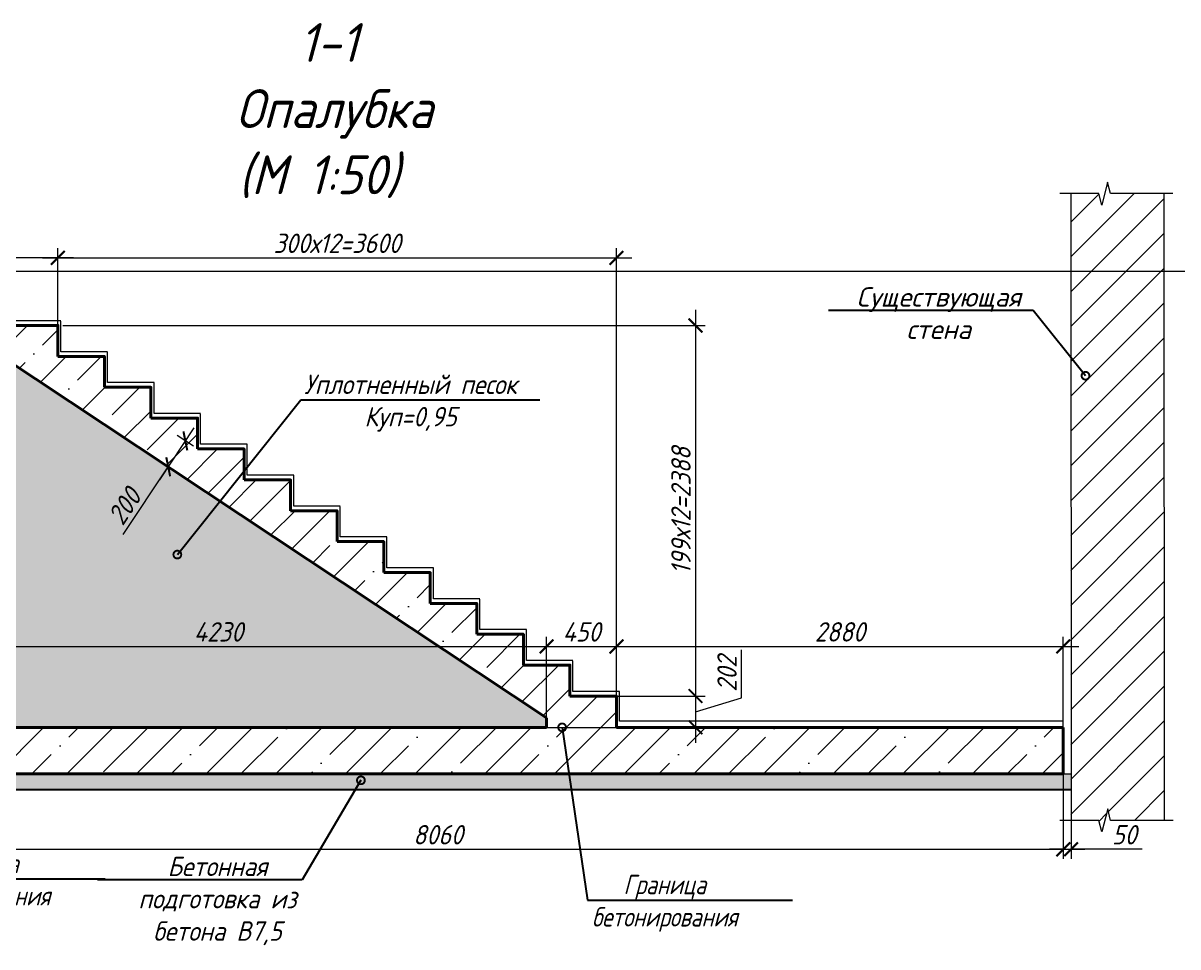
# Model space of a CAD drawing. Header units: millimetres. Extents: x 504091 to 2165846, y 135022 to 442887.
# Drawn here: x 1341188 to 1348631, y 234436 to 240389 of the extents above; entities that cross this region are included whole.
import ezdxf
from ezdxf import colors
from ezdxf.entities.mleader import LeaderData, LeaderLine
from ezdxf.math import Vec2, Vec3

# ---------------------------------------------------------------- set-up
doc = ezdxf.new("R2010")
doc.units = ezdxf.units.MM
doc.linetypes.add('IMPORT-ADSK_Штриховая_ш3 п1_5 _2_', pattern=[4.5, 3, -1.5])
doc.layers.get('Defpoints').update_dxf_attribs({"color": 255})
for name, color, linetype, lineweight in [('+АР_Вспомогательная', 7, 'Continuous', 9), ('S-STRS', 31, 'Continuous', 9), ('Аннотация', 7, 'Continuous', 9), ('Монолит тонкий', 204, 'Continuous', 9), ('Размер', 7, 'Continuous', 13), ('Размеры КР', 164, 'Continuous', 9)]:
    doc.layers.add(name, color=color, linetype=linetype, lineweight=lineweight)
for name, color, linetype in [('PS_Выноски', 7, 'Continuous'), ('SGRAND', 7, 'Continuous'), ('Контур', 7, 'Continuous')]:
    doc.layers.add(name, color=color, linetype=linetype)
doc.styles.add('GOST 2.304_new', font='isocpeur.ttf', dxfattribs={"width": 0.9, "oblique": 15})
doc.linetypes.add('zem', pattern='A,1.9,[130,ltypeshp.shx,S=2.4,R=135,X=0.5,Y=-1.8],2,[130,ltypeshp.shx,S=2.4,R=135,X=0.5,Y=-1.8],2,[130,ltypeshp.shx,S=2.4,R=135,X=0.5,Y=-1.8],3.8', length=9.7)
doc.linetypes.add('зигзаг', pattern='A,0.00254,-5.08,[131,ltypeshp.shx,S=5.08,R=0,X=-5.08,Y=0],-10.16,[131,ltypeshp.shx,S=5.08,R=180,X=5.08,Y=0],-5.08', length=20.32254)
doc.dimstyles.new('SPDS 1_50', dxfattribs={"dimscale": 50, "dimtxt": 2.5, "dimasz": 1.77, "dimexe": 1.25, "dimexo": 0.625, "dimtad": 1, "dimdec": 0, "dimrnd": 0.001, "dimzin": 9, "dimtxsty": 'GOST 2.304_new', "dimblk": 'ARCHTICK', "dimcen": 2.5, "dimdle": 2, "dimclrt": 256, "dimadec": 0, "dimazin": 2, "dimtfac": 0.75, "dimtdec": 0, "dimtmove": 1, "dimatfit": 3, "dimfxl": 0, "dimtolj": 1, "dimlwd": 9, "dimlwe": 9, "dimarcsym": 0})

# ---------------------------------------------------------------- blocks, each defined once
blk = doc.blocks.new('_ArchTick')
at = {"color": 0, "linetype": 'ByBlock', "const_width": 0.15}
blk.add_lwpolyline([(-0.5, -0.5), (0.5, 0.5)], dxfattribs=at)
blk = doc.blocks.new('*D3049')
at = {"layer": 'Defpoints', "color": 0, "lineweight": 20, "transparency": 16777216}
for p in [(1345012.1, 238876.5), (1341412.1, 238416.1), (1345012.1, 236052.8)]:
    blk.add_point(p, dxfattribs=at)
at = {"layer": 'Размеры КР', "color": 0, "lineweight": 9, "transparency": 16777216}
for p, q in [((1341412.1, 238447.3), (1341412.1, 238939)), ((1345012.1, 236084.1), (1345012.1, 238939)), ((1341312.1, 238876.5), (1345112.1, 238876.5))]:
    blk.add_line(p, q, dxfattribs=at)
at = {"layer": 'Размеры КР', "color": 0, "lineweight": 9, "transparency": 16777216, "xscale": 88.5, "yscale": 88.5, "zscale": 88.5, "rotation": 180}
blk.add_blockref('_ArchTick', (1341412.1, 238876.5), dxfattribs=at)
at = {"layer": 'Размеры КР', "color": 0, "lineweight": 9, "transparency": 16777216, "xscale": 88.5, "yscale": 88.5, "zscale": 88.5}
blk.add_blockref('_ArchTick', (1345012.1, 238876.5), dxfattribs=at)
at = {"layer": 'Размеры КР', "lineweight": 20, "transparency": 16777216, "insert": (1343212.1, 238970.3), "char_height": 125, "attachment_point": 5, "style": 'GOST 2.304_new'}
blk.add_mtext('\\A1;300х12=3600', dxfattribs=at)
blk = doc.blocks.new('*D3063')
at = {"layer": 'Defpoints', "color": 0, "lineweight": 20, "transparency": 16777216}
for p in [(1340132.1, 238876.5), (1341412.1, 238416.1), (1340132.1, 238368.5)]:
    blk.add_point(p, dxfattribs=at)
at = {"layer": 'Размеры КР', "color": 0, "lineweight": 9, "transparency": 16777216}
for p, q in [((1340132.1, 238399.8), (1340132.1, 238939)), ((1341412.1, 238447.3), (1341412.1, 238939)), ((1341512.1, 238876.5), (1340032.1, 238876.5))]:
    blk.add_line(p, q, dxfattribs=at)
at = {"layer": 'Размеры КР', "color": 0, "lineweight": 9, "transparency": 16777216, "xscale": 88.5, "yscale": 88.5, "zscale": 88.5, "rotation": 180}
blk.add_blockref('_ArchTick', (1340132.1, 238876.5), dxfattribs=at)
at = {"layer": 'Размеры КР', "color": 0, "lineweight": 9, "transparency": 16777216, "xscale": 88.5, "yscale": 88.5, "zscale": 88.5}
blk.add_blockref('_ArchTick', (1341412.1, 238876.5), dxfattribs=at)
at = {"layer": 'Размеры КР', "lineweight": 20, "transparency": 16777216, "insert": (1340772.1, 238970.3), "char_height": 125, "attachment_point": 5, "style": 'GOST 2.304_new'}
blk.add_mtext('\\A1;1280', dxfattribs=at)
blk = doc.blocks.new('*D3070')
at = {"layer": 'Defpoints', "color": 0, "lineweight": 20, "transparency": 16777216}
for p in [(1344562.1, 236372.4), (1340332.1, 235850.8), (1344562.1, 235850.8)]:
    blk.add_point(p, dxfattribs=at)
at = {"layer": 'Размеры КР', "color": 0, "lineweight": 9, "transparency": 16777216}
for p, q in [((1340332.1, 235882.1), (1340332.1, 236434.9)), ((1344562.1, 235882.1), (1344562.1, 236434.9)), ((1340232.1, 236372.4), (1344662.1, 236372.4))]:
    blk.add_line(p, q, dxfattribs=at)
at = {"layer": 'Размеры КР', "color": 0, "lineweight": 9, "transparency": 16777216, "xscale": 88.5, "yscale": 88.5, "zscale": 88.5, "rotation": 180}
blk.add_blockref('_ArchTick', (1340332.1, 236372.4), dxfattribs=at)
at = {"layer": 'Размеры КР', "color": 0, "lineweight": 9, "transparency": 16777216, "xscale": 88.5, "yscale": 88.5, "zscale": 88.5}
blk.add_blockref('_ArchTick', (1344562.1, 236372.4), dxfattribs=at)
at = {"layer": 'Размеры КР', "lineweight": 20, "transparency": 16777216, "insert": (1342447.1, 236466.2), "char_height": 125, "attachment_point": 5, "style": 'GOST 2.304_new'}
blk.add_mtext('\\A1;4230', dxfattribs=at)
blk = doc.blocks.new('*D3071')
at = {"layer": 'Defpoints', "color": 0, "lineweight": 20, "transparency": 16777216}
for p in [(1341412.1, 238440.8), (1344712.1, 236052.8), (1345521.7, 236052.8)]:
    blk.add_point(p, dxfattribs=at)
at = {"layer": 'Размеры КР', "color": 0, "lineweight": 9, "transparency": 16777216}
for p, q in [((1345521.7, 238540.8), (1345521.7, 235952.8)), ((1341443.3, 238440.8), (1345584.2, 238440.8)), ((1344743.3, 236052.8), (1345584.2, 236052.8))]:
    blk.add_line(p, q, dxfattribs=at)
at = {"layer": 'Размеры КР', "color": 0, "lineweight": 9, "transparency": 16777216, "xscale": 88.5, "yscale": 88.5, "zscale": 88.5}
for p, rotation in [((1345521.7, 238440.8), 90), ((1345521.7, 236052.8), 270)]:
    blk.add_blockref('_ArchTick', p, dxfattribs=dict(at, rotation=rotation))
at = {"layer": 'Размеры КР', "lineweight": 20, "transparency": 16777216, "insert": (1345428, 237246.8), "char_height": 125, "attachment_point": 5, "rotation": 90, "style": 'GOST 2.304_new'}
blk.add_mtext('\\A1;199х12=2388', dxfattribs=at)
blk = doc.blocks.new('*D3072')
at = {"layer": 'Defpoints', "color": 0, "lineweight": 20, "transparency": 16777216}
for p in [(1344712.1, 236052.8), (1345012.1, 235850.8), (1345521.7, 235850.8)]:
    blk.add_point(p, dxfattribs=at)
at = {"layer": 'Размеры КР', "color": 0, "lineweight": 9, "transparency": 16777216}
for p, q in [((1345818.6, 236040.9), (1345818.6, 236350.6)), ((1345521.7, 236152.8), (1345521.7, 235750.8)), ((1344743.3, 236052.8), (1345584.2, 236052.8)), ((1345521.7, 235951.8), (1345818.6, 236040.9)), ((1345043.3, 235850.8), (1345584.2, 235850.8))]:
    blk.add_line(p, q, dxfattribs=at)
at = {"layer": 'Размеры КР', "color": 0, "lineweight": 9, "transparency": 16777216, "xscale": 88.5, "yscale": 88.5, "zscale": 88.5}
for p, rotation in [((1345521.7, 236052.8), 90), ((1345521.7, 235850.8), 270)]:
    blk.add_blockref('_ArchTick', p, dxfattribs=dict(at, rotation=rotation))
at = {"layer": 'Размеры КР', "lineweight": 20, "transparency": 16777216, "insert": (1345724.8, 236195.8), "char_height": 125, "attachment_point": 5, "rotation": 90, "style": 'GOST 2.304_new'}
blk.add_mtext('\\A1;202', dxfattribs=at)
blk = doc.blocks.new('*D3073')
at = {"layer": 'Defpoints', "color": 0, "lineweight": 20, "transparency": 16777216}
for p in [(1347892.1, 236372.4), (1345012.1, 235850.8), (1347892.1, 235850.8)]:
    blk.add_point(p, dxfattribs=at)
at = {"layer": 'Размеры КР', "color": 0, "lineweight": 9, "transparency": 16777216}
for p, q in [((1345012.1, 235882.1), (1345012.1, 236434.9)), ((1347892.1, 235882.1), (1347892.1, 236434.9)), ((1344912.1, 236372.4), (1347992.1, 236372.4))]:
    blk.add_line(p, q, dxfattribs=at)
at = {"layer": 'Размеры КР', "color": 0, "lineweight": 9, "transparency": 16777216, "xscale": 88.5, "yscale": 88.5, "zscale": 88.5, "rotation": 180}
blk.add_blockref('_ArchTick', (1345012.1, 236372.4), dxfattribs=at)
at = {"layer": 'Размеры КР', "color": 0, "lineweight": 9, "transparency": 16777216, "xscale": 88.5, "yscale": 88.5, "zscale": 88.5}
blk.add_blockref('_ArchTick', (1347892.1, 236372.4), dxfattribs=at)
at = {"layer": 'Размеры КР', "lineweight": 20, "transparency": 16777216, "insert": (1346452.1, 236466.2), "char_height": 125, "attachment_point": 5, "style": 'GOST 2.304_new'}
blk.add_mtext('\\A1;2880', dxfattribs=at)
blk = doc.blocks.new('*D3074')
at = {"layer": 'Defpoints', "color": 0, "lineweight": 20, "transparency": 16777216}
for p in [(1347892.1, 235550.8), (1347942, 235550.8), (1347942, 235065.2)]:
    blk.add_point(p, dxfattribs=at)
at = {"layer": 'Размеры КР', "color": 0, "lineweight": 9, "transparency": 16777216}
for p, q in [((1347892.1, 235519.6), (1347892.1, 235002.7)), ((1347942, 235519.6), (1347942, 235002.7)), ((1347892.1, 235065.2), (1347803.6, 235065.2)), ((1347892.1, 235065.2), (1347942, 235065.2)), ((1347892.1, 235065.2), (1347942, 235065.2)), ((1347942, 235065.2), (1348030.5, 235065.2)), ((1348400.5, 235065.2), (1347942, 235065.2))]:
    blk.add_line(p, q, dxfattribs=at)
at = {"layer": 'Размеры КР', "color": 0, "lineweight": 9, "transparency": 16777216, "xscale": 88.5, "yscale": 88.5, "zscale": 88.5}
blk.add_blockref('_ArchTick', (1347892.1, 235065.2), dxfattribs=at)
at = {"layer": 'Размеры КР', "color": 0, "lineweight": 9, "transparency": 16777216, "xscale": 88.5, "yscale": 88.5, "zscale": 88.5, "rotation": 180}
blk.add_blockref('_ArchTick', (1347942, 235065.2), dxfattribs=at)
at = {"layer": 'Размеры КР', "lineweight": 20, "transparency": 16777216, "insert": (1348285, 235158.9), "char_height": 125, "attachment_point": 5, "style": 'GOST 2.304_new'}
blk.add_mtext('\\A1;50', dxfattribs=at)
blk = doc.blocks.new('*D3076')
at = {"layer": 'Defpoints', "color": 0, "lineweight": 20, "transparency": 16777216}
for p in [(1339832.1, 235643.5), (1347892.1, 235700.8), (1347892.1, 235065.2)]:
    blk.add_point(p, dxfattribs=at)
at = {"layer": 'Размеры КР', "color": 0, "lineweight": 9, "transparency": 16777216}
for p, q in [((1347892.1, 235669.6), (1347892.1, 235002.7)), ((1339832.1, 235612.2), (1339832.1, 235002.7)), ((1339732.1, 235065.2), (1347992.1, 235065.2))]:
    blk.add_line(p, q, dxfattribs=at)
at = {"layer": 'Размеры КР', "color": 0, "lineweight": 9, "transparency": 16777216, "xscale": 88.5, "yscale": 88.5, "zscale": 88.5, "rotation": 180}
blk.add_blockref('_ArchTick', (1339832.1, 235065.2), dxfattribs=at)
at = {"layer": 'Размеры КР', "color": 0, "lineweight": 9, "transparency": 16777216, "xscale": 88.5, "yscale": 88.5, "zscale": 88.5}
blk.add_blockref('_ArchTick', (1347892.1, 235065.2), dxfattribs=at)
at = {"layer": 'Размеры КР', "lineweight": 20, "transparency": 16777216, "insert": (1343862.1, 235158.9), "char_height": 125, "attachment_point": 5, "style": 'GOST 2.304_new'}
blk.add_mtext('\\A1;8060', dxfattribs=at)
blk = doc.blocks.new('*D3077')
at = {"layer": 'Defpoints', "color": 0, "lineweight": 20, "transparency": 16777216}
for p in [(1345012.1, 236372.4), (1344562.1, 235881.6), (1345012.1, 235881.6)]:
    blk.add_point(p, dxfattribs=at)
at = {"layer": 'Размеры КР', "color": 0, "lineweight": 9, "transparency": 16777216}
for p, q in [((1344562.1, 235912.8), (1344562.1, 236434.9)), ((1345012.1, 235912.8), (1345012.1, 236434.9)), ((1344462.1, 236372.4), (1345112.1, 236372.4))]:
    blk.add_line(p, q, dxfattribs=at)
at = {"layer": 'Размеры КР', "color": 0, "lineweight": 9, "transparency": 16777216, "xscale": 88.5, "yscale": 88.5, "zscale": 88.5, "rotation": 180}
blk.add_blockref('_ArchTick', (1344562.1, 236372.4), dxfattribs=at)
at = {"layer": 'Размеры КР', "color": 0, "lineweight": 9, "transparency": 16777216, "xscale": 88.5, "yscale": 88.5, "zscale": 88.5}
blk.add_blockref('_ArchTick', (1345012.1, 236372.4), dxfattribs=at)
at = {"layer": 'Размеры КР', "lineweight": 20, "transparency": 16777216, "insert": (1344787.1, 236466.2), "char_height": 125, "attachment_point": 5, "style": 'GOST 2.304_new'}
blk.add_mtext('\\A1;450', dxfattribs=at)
blk = doc.blocks.new('_DotSmall')
at = {"color": 0, "linetype": 'ByBlock', "lineweight": 35, "const_width": 0.5}
blk.add_lwpolyline([(-0.0625, 0, 1), (0.0625, 0, 1)], format="xyb", close=True, dxfattribs=at)
blk = doc.blocks.new('*D3135')
at = {"layer": 'Defpoints', "color": 0, "lineweight": 20, "transparency": 16777216}
for p in [(1342312.1, 237644.8), (1342123.3, 237530.1), (1342201.5, 237478.2)]:
    blk.add_point(p, dxfattribs=at)
at = {"layer": 'Размеры КР', "color": 0, "lineweight": 9, "transparency": 16777216}
for p, q in [((1342289.1, 237780.1), (1342068, 237446.7)), ((1342286, 237662.1), (1342181.8, 237731.3)), ((1341833.7, 237093.5), (1342123.3, 237530.1)), ((1342175.5, 237495.4), (1342071.2, 237564.6))]:
    blk.add_line(p, q, dxfattribs=at)
at = {"layer": 'Размеры КР', "color": 0, "lineweight": 9, "transparency": 16777216, "xscale": 88.5, "yscale": 88.5, "zscale": 88.5}
for p, rotation in [((1342233.8, 237696.7), 56.44235699829107), ((1342123.3, 237530.1), 236.442356998291)]:
    blk.add_blockref('_ArchTick', p, dxfattribs=dict(at, rotation=rotation))
at = {"layer": 'Размеры КР', "lineweight": 20, "transparency": 16777216, "insert": (1341841.2, 237274.4), "char_height": 125, "attachment_point": 5, "rotation": 56.44236, "style": 'GOST 2.304_new'}
blk.add_mtext('\\A1;200', dxfattribs=at)

msp = doc.modelspace()

# ---------------------------------------------------------------- hatches: boundary and pattern name
at = {"layer": 'SGRAND', "lineweight": 20}
h = msp.add_hatch(dxfattribs=at)
h.set_pattern_fill('ANSI31', color=256, scale=50)
h.set_pattern_definition([(45, (59277.63, -12785.95), (-112.253202, 112.253202), [])])
h.paths.add_polyline_path([(1347940.9521, 239290.263), (1348120.6325, 239290.263), (1348139.3825, 239215.263), (1348176.8825, 239365.263), (1348195.6325, 239290.263), (1348540.9521, 239290.263), (1348540.9521, 235253.3398), (1348195.6325, 235253.3398), (1348176.8825, 235328.3398), (1348139.3825, 235178.3398), (1348120.6325, 235253.3398), (1347940.9521, 235253.3398)])
h = msp.add_hatch(dxfattribs=at)
h.set_pattern_fill('ANSI35', color=256, scale=50)
h.paths.add_polyline_path([(1342612.0618, 237644.8392), (1342312.0618, 237644.8392), (1342312.0618, 237843.8392), (1342012.0618, 237843.8392), (1342012.0618, 238042.8392), (1341712.0618, 238042.8392), (1341712.0618, 238241.8392), (1341412.0618, 238241.8392), (1341412.0618, 238440.8392), (1340132.0618, 238440.8392), (1340132.0618, 235850.8392), (1339832.0618, 235850.8392), (1339832.0618, 235550.8392), (1347892.0618, 235550.8392), (1347892.0618, 235850.8392), (1345012.0618, 235850.8392), (1345012.0618, 236052.8392), (1344712.0618, 236052.8392), (1344712.0618, 236251.8392), (1344412.0618, 236251.8392), (1344412.0618, 236450.8392), (1344112.0618, 236450.8392), (1344112.0618, 236649.8392), (1343812.0618, 236649.8392), (1343812.0618, 236848.8392), (1343512.0618, 236848.8392), (1343512.0618, 237047.8392), (1343212.0618, 237047.8392), (1343212.0618, 237246.8392), (1342912.0618, 237246.8392), (1342912.0618, 237445.8392), (1342612.0618, 237445.8392)])
h.paths.add_polyline_path([(1344562.0618, 235912.3382), (1344562.0618, 235850.8392), (1340332.0618, 235850.8392), (1340332.0618, 238240.8392), (1341051.7589, 238240.8392)], flags=16)
h.paths.add_polyline_path([(1340383.7398, 236139.2165), (1340682.4898, 236139.2165), (1340762.3039, 236437.0869), (1340463.5539, 236437.0869)], flags=8)
h.paths.add_polyline_path([(1342214.4544, 236323.4971), (1342603.2044, 236323.4971), (1342683.0186, 236621.3675), (1342294.2686, 236621.3675)], flags=8)
at = {"layer": 'SGRAND', "lineweight": 9}
h = msp.add_hatch(dxfattribs=at)
h.set_pattern_fill('AR-SAND', color=256, scale=1.5)
h.paths.add_polyline_path([(1341051.7589, 238240.8392), (1340332.0618, 238240.8392), (1340332.0618, 235850.8392), (1344562.0618, 235850.8392), (1344562.0618, 235912.3382)])
at = {"layer": 'SGRAND', "lineweight": 20}
h = msp.add_hatch(dxfattribs=at)
h.set_pattern_fill('AR-CONC', color=256, scale=0.5)
h.set_pattern_definition([(50, (177633.61, -4217.95), (91.0923345, -7.969543), [9.525, -104.775]), (355, (177633.61, -4217.95), (-17.621711, 95.5284226), [7.62, -83.820292]), (100.451445, (177641.2, -4218.62), (73.4706235, 87.558876), [8.0950044, -89.045122]), (46.1842, (177633.61, -4192.55), (135.53952, -21.021164), [14.2875, -157.1625]), (96.635558, (177644.9, -4194.3), (118.702067, 123.713062), [12.142512, -133.567804]), (351.184151, (177633.61, -4192.55), (118.702067, 123.713062), [11.429984, -125.729866]), (21, (177646.31, -4198.9), (75.8071956, -51.132599), [9.525, -104.775]), (326, (177646.31, -4198.9), (30.901014, 92.093983), [7.62, -83.82]), (71.451445, (177652.63, -4203.16), (106.7082096, 40.9613844), [8.0950044, -89.044969]), (37.5, (177633.61, -4217.952), (1.5443016, 42.2775194), [0, -82.804, 0, -85.09, 0, -84.1375]), (7.5, (177633.61, -4217.95), (33.4098313, 50.0902874), [0, -48.514, 0, -80.899, 0, -32.0675]), (327.5, (177605.29, -4217.952), (67.7952976, -2.864372), [0, -31.75, 0, -99.06, 0, -131.445]), (317.5, (177592.59, -4217.95), (74.0645907, 12.7132455), [0, -41.275, 0, -65.786, 0, -93.345])])
h.paths.add_polyline_path([(1347941.9933, 235550.8392), (1347892.0618, 235550.8392), (1346122.0618, 235550.8392), (1339732.0618, 235550.8392), (1339732.0618, 235450.8392), (1347941.9933, 235450.8392)])

# ---------------------------------------------------------------- linework, layer by layer
at = {"layer": '+АР_Вспомогательная', "color": 7, "linetype": 'Continuous', "ltscale": 50}
for points in [[(1348598.4985, 239290.263), (1348195.6325, 239290.263), (1348176.8825, 239365.263), (1348139.3825, 239215.263), (1348120.6325, 239290.263), (1347868.9934, 239290.263)], [(1348599.6082, 235251.6759), (1348196.7422, 235251.6759), (1348177.9922, 235326.6759), (1348140.4922, 235176.6759), (1348121.7422, 235251.6759), (1347870.1031, 235251.6759)]]:
    msp.add_lwpolyline(points, dxfattribs=at)
at = {"layer": 'Defpoints', "lineweight": 20}
msp.add_line((1339832.0618, 238790.8392), (1358267.928, 238790.8392), dxfattribs=at)
at = {"layer": 'PS_Выноски', "linetype": 'zem'}
msp.add_line((1340092.6485, 235450.8392), (1347941.9933, 235450.8392), dxfattribs=at)
at = {"layer": 'S-STRS', "color": 18, "linetype": 'IMPORT-ADSK_Штриховая_ш3 п1_5 _2_', "true_color": 0x000000}
for points in [[(1341432.0618, 238271.8392), (1341432.0618, 238470.8392), (1340132.0618, 238470.8392)], [(1341732.0618, 238072.8392), (1341732.0618, 238271.8392), (1341432.0618, 238271.8392)], [(1342032.0618, 237873.8392), (1342032.0618, 238072.8392), (1341732.0618, 238072.8392)], [(1342332.0618, 237674.8392), (1342332.0618, 237873.8392), (1342032.0618, 237873.8392)], [(1342632.0618, 237475.8392), (1342632.0618, 237674.8392), (1342332.0618, 237674.8392)], [(1342932.0618, 237276.8392), (1342932.0618, 237475.8392), (1342632.0618, 237475.8392)], [(1343232.0618, 237077.8392), (1343232.0618, 237276.8392), (1342932.0618, 237276.8392)], [(1343532.0618, 236878.8392), (1343532.0618, 237077.8392), (1343232.0618, 237077.8392)], [(1343832.0618, 236679.8392), (1343832.0618, 236878.8392), (1343532.0618, 236878.8392)], [(1344132.0618, 236480.8392), (1344132.0618, 236679.8392), (1343832.0618, 236679.8392)], [(1344432.0618, 236281.8392), (1344432.0618, 236480.8392), (1344132.0618, 236480.8392)], [(1344732.0618, 236082.8392), (1344732.0618, 236281.8392), (1344432.0618, 236281.8392)], [(1347892.0618, 235850.8392), (1347892.0618, 235890.8392), (1345032.0618, 235890.8392), (1345032.0618, 236082.8392), (1344732.0618, 236082.8392)]]:
    msp.add_lwpolyline(points, dxfattribs=at)
at = {"layer": 'Контур', "lineweight": 20}
for p, q in [((1347940.9521, 239290.263), (1347942.0618, 235251.6759)), ((1348540.9521, 239290.263), (1348542.0618, 235251.6759))]:
    msp.add_line(p, q, dxfattribs=at)
at = {"layer": 'Монолит тонкий', "lineweight": 40, "ltscale": 100}
for p, q in [((1341051.7589, 238240.8392), (1344562.0618, 235912.3382)), ((1344562.0618, 235912.3382), (1344562.0618, 235850.8392)), ((1340332.0618, 235850.8392), (1344562.0618, 235850.8392)), ((1345012.0618, 235850.8392), (1347892.0618, 235850.8392)), ((1347892.0618, 235850.8392), (1347892.0618, 235550.8392)), ((1339832.0618, 235550.8392), (1347892.0618, 235550.8392))]:
    msp.add_line(p, q, dxfattribs=at)
for points in [[(1341412.0618, 238241.8392), (1341412.0618, 238440.8392), (1340132.0618, 238440.8392), (1340132.0618, 235850.8392)], [(1341712.0618, 238042.8392), (1341712.0618, 238241.8392), (1341412.0618, 238241.8392)], [(1342012.0618, 237843.8392), (1342012.0618, 238042.8392), (1341712.0618, 238042.8392)], [(1342312.0618, 237644.8392), (1342312.0618, 237843.8392), (1342012.0618, 237843.8392)], [(1342612.0618, 237445.8392), (1342612.0618, 237644.8392), (1342312.0618, 237644.8392)], [(1342912.0618, 237246.8392), (1342912.0618, 237445.8392), (1342612.0618, 237445.8392)], [(1343212.0618, 237047.8392), (1343212.0618, 237246.8392), (1342912.0618, 237246.8392)], [(1343512.0618, 236848.8392), (1343512.0618, 237047.8392), (1343212.0618, 237047.8392)], [(1343812.0618, 236649.8392), (1343812.0618, 236848.8392), (1343512.0618, 236848.8392)], [(1344112.0618, 236450.8392), (1344112.0618, 236649.8392), (1343812.0618, 236649.8392)], [(1344412.0618, 236251.8392), (1344412.0618, 236450.8392), (1344112.0618, 236450.8392)], [(1344712.0618, 236052.8392), (1344712.0618, 236251.8392), (1344412.0618, 236251.8392)], [(1345012.0618, 235850.8392), (1345012.0618, 236052.8392), (1344712.0618, 236052.8392)]]:
    msp.add_lwpolyline(points, dxfattribs=at)
at = {"layer": 'Размеры КР', "linetype": 'зигзаг', "lineweight": 20}
msp.add_line((1344562.0618, 235850.8392), (1345012.0618, 235850.8392), dxfattribs=at)
at = {"layer": 'Размеры КР', "lineweight": 20}
for p, q in [((1347892.0618, 235550.8392), (1347941.9796, 235550.8529)), ((1347941.9933, 235550.8392), (1347941.9933, 235450.8392)), ((1339732.0618, 235450.8392), (1347941.9933, 235450.8392))]:
    msp.add_line(p, q, dxfattribs=at)

# ---------------------------------------------------------------- texts
at = {"layer": 'Аннотация', "lineweight": 9, "insert": (1340943.2036, 240389.2484), "char_height": 250, "attachment_point": 1, "line_spacing_factor": 1.022766, "style": 'GOST 2.304_new'}
msp.add_mtext_dynamic_manual_height_columns('\\pi2023.85465;1-1\\P\\pi1472.60465; Опалубка  \\P\\pi1631.81925;(М 1:50)', width=4452.196591, gutter_width=2500, heights=[1983.7092], dxfattribs=at)

# ---------------------------------------------------------------- dimensions: what is measured, and where the dimension line sits
at = {"layer": 'Размеры КР', "lineweight": 20}
for base, p1, p2, picture, middle in [((1340132.0618, 238876.547), (1341412.0618, 238416.0754), (1340132.0618, 238368.5446), '*D3063', (1340772.0618, 238970.297)), ((1344562.0618, 236372.4323), (1340332.0618, 235850.8392), (1344562.0618, 235850.8392), '*D3070', (1342447.0618, 236466.1823)), ((1345012.0618, 236372.4323), (1344562.0618, 235881.5887), (1345012.0618, 235881.5887), '*D3077', (1344787.0618, 236466.1823)), ((1347892.0618, 236372.4323), (1345012.0618, 235850.8392), (1347892.0618, 235850.8392), '*D3073', (1346452.0618, 236466.1823)), ((1347892.0618, 235065.1771), (1339832.0618, 235643.4544), (1347892.0618, 235700.8392), '*D3076', (1343862.0618, 235158.9271))]:
    dim = msp.add_linear_dim(base=base, p1=p1, p2=p2, dimstyle='SPDS 1_50', dxfattribs=at)
    dim.commit()
    dim.dimension.update_dxf_attribs({"geometry": picture, "text_midpoint": middle})
dim = msp.add_linear_dim(base=(1345012.0618, 238876.547), p1=(1341412.0618, 238416.0754), p2=(1345012.0618, 236052.8392), text='300х12=<>', dimstyle='SPDS 1_50', dxfattribs=at)
dim.commit()
dim.dimension.update_dxf_attribs({"geometry": '*D3049', "text_midpoint": (1343212.0618, 238970.297)})
dim = msp.add_linear_dim(base=(1345521.7107, 236052.8392), p1=(1341412.0618, 238440.8392), p2=(1344712.0618, 236052.8392), angle=90, text='199х12=<>', dimstyle='SPDS 1_50', dxfattribs=at)
dim.commit()
dim.dimension.update_dxf_attribs({"geometry": '*D3071', "text_midpoint": (1345427.9607, 237246.8392)})
dim = msp.add_linear_dim(base=(1342123.2894, 237530.0573), p1=(1342312.0618, 237644.8392), p2=(1342201.5067, 237478.1731), angle=236.442357, dimstyle='SPDS 1_50', dxfattribs=at)
dim.commit()
dim.dimension.update_dxf_attribs({"geometry": '*D3135', "text_midpoint": (1341867.5582, 237256.9619), "dimtype": 161})
dim = msp.add_linear_dim(base=(1345521.7107, 235850.8392), p1=(1344712.0618, 236052.8392), p2=(1345012.0618, 235850.8392), angle=90, dimstyle='SPDS 1_50', dxfattribs=at)
dim.commit()
dim.dimension.update_dxf_attribs({"geometry": '*D3072', "text_midpoint": (1345724.8357, 236072.1517)})
dim = msp.add_linear_dim(base=(1347941.9796, 235065.1771), p1=(1347892.0618, 235550.8392), p2=(1347941.9796, 235550.8254), dimstyle='SPDS 1_50', dxfattribs=at)
dim.commit()
dim.dimension.update_dxf_attribs({"geometry": '*D3074', "text_midpoint": (1348284.9658, 234935.8356), "dimtype": 160})

# ---------------------------------------------------------------- leaders
at = {"layer": 'Размер', "ltscale": 20}
ml = msp.add_multileader_mtext('Standard', dxfattribs=at)
ml.set_content('\\A1;{\\W1;Существующая стена}', color=256, style='GOST 2.304_new')
ml.set_leader_properties()
ml.set_arrow_properties(name='DOTSMALL')
ml.build(insert=Vec2(0, 0))
ml.multileader.update_dxf_attribs({"text_left_attachment_type": 6, "text_right_attachment_type": 6, "dogleg_length": 1, "arrow_head_size": 100})
ctx = ml.context
ctx.base_point, ctx.char_height, ctx.arrow_head_size, ctx.landing_gap_size, ctx.plane_origin = Vec3(1346500.8264, 238537.1723), 125, 100, 0, Vec3(1327504.7441, 383879.4492)
ctx.left_attachment, ctx.right_attachment, ctx.text_align_type = 6, 6, 1
notes = []
notes.append((ctx, [(0, (1, 1, 0), (1347698.0701, 238537.1723), (-1, 0), 20, [(0, [(1348035.1182, 238116.895)], 0, [])])]))
ctx.mtext.insert, ctx.mtext.rotation, ctx.mtext.width, ctx.mtext.alignment, ctx.mtext.flow_direction = Vec3(1347089.4483, 238687.1723), 6.283185307, 1286.674802, 2, 5
ml = msp.add_multileader_mtext('Standard', dxfattribs=at)
ml.set_content('\\A1;Уплотненный песок\\PКуп=0,95', color=256, style='GOST 2.304_new')
ml.set_leader_properties()
ml.set_arrow_properties(name='DOTSMALL')
ml.build(insert=Vec2(0, 0))
ml.multileader.update_dxf_attribs({"text_left_attachment_type": 6, "text_right_attachment_type": 6, "dogleg_length": 1, "arrow_head_size": 100})
ctx = ml.context
ctx.base_point, ctx.char_height, ctx.arrow_head_size, ctx.landing_gap_size, ctx.plane_origin = Vec3(1342999.0106, 237961.4193), 125, 100, 0, Vec3(1325710.4093, 385990.9338)
ctx.left_attachment, ctx.right_attachment, ctx.text_align_type = 6, 6, 1
notes.append((ctx, [(1, (1, 1, 0), (1342979.0106, 237961.4193), (1, 0), 20, [(0, [(1342182.071, 236964.2625)], 0, [])])]))
ctx.mtext.insert, ctx.mtext.rotation, ctx.mtext.width, ctx.mtext.alignment, ctx.mtext.flow_direction = Vec3(1343685.1324, 238123.9193), 6.283185307, 1664.96034, 2, 5
ml = msp.add_multileader_mtext('Standard', dxfattribs=at)
ml.set_content('\\A1;{\\W0.8;Граница бетонирования}', color=256, style='GOST 2.304_new')
ml.set_leader_properties()
ml.set_arrow_properties(name='DOTSMALL')
ml.build(insert=Vec2(0, 0))
ml.multileader.update_dxf_attribs({"text_left_attachment_type": 6, "text_right_attachment_type": 6, "dogleg_length": 1, "arrow_head_size": 100})
ctx = ml.context
ctx.base_point, ctx.char_height, ctx.arrow_head_size, ctx.landing_gap_size, ctx.plane_origin = Vec3(1340416.4256, 234874.4551), 125, 100, 0, Vec3(1317156.2924, 381330.6892)
ctx.left_attachment, ctx.right_attachment, ctx.text_align_type = 6, 6, 1
notes.append((ctx, [(1, (1, 1, 0), (1340396.4256, 234874.4551), (1, 0), 20, [(0, [(1340232.0618, 235850.8392)], 0, [])])]))
ctx.mtext.insert, ctx.mtext.rotation, ctx.mtext.width, ctx.mtext.alignment, ctx.mtext.flow_direction = Vec3(1340893.1724, 235036.9551), 6.283185307, 1286.674802, 2, 5
ml = msp.add_multileader_mtext('Standard', dxfattribs=at)
ml.set_content('\\A1;{\\W0.8;Граница бетонирования}', color=256, style='GOST 2.304_new')
ml.set_leader_properties()
ml.set_arrow_properties(name='DOTSMALL')
ml.build(insert=Vec2(0, 0))
ml.multileader.update_dxf_attribs({"text_left_attachment_type": 6, "text_right_attachment_type": 6, "dogleg_length": 1, "arrow_head_size": 100})
ctx = ml.context
ctx.base_point, ctx.char_height, ctx.arrow_head_size, ctx.landing_gap_size, ctx.plane_origin = Vec3(1344846.4256, 234738.3389), 125, 100, 0, Vec3(1321586.2924, 381330.6892)
ctx.left_attachment, ctx.right_attachment, ctx.text_align_type = 6, 6, 1
notes.append((ctx, [(1, (1, 1, 0), (1344826.4256, 234738.3389), (1, 0), 20, [(0, [(1344662.0618, 235850.8392)], 0, [])])]))
ctx.mtext.insert, ctx.mtext.rotation, ctx.mtext.width, ctx.mtext.alignment, ctx.mtext.flow_direction = Vec3(1345323.1724, 234900.8389), 6.283185307, 1286.674802, 2, 5
ml = msp.add_multileader_mtext('Standard', dxfattribs=at)
ml.set_content('\\A1;Бетонная подготовка из бетона В7,5', color=256, style='GOST 2.304_new')
ml.set_leader_properties()
ml.set_arrow_properties(name='DOTSMALL')
ml.build(insert=Vec2(0, 0))
ml.multileader.update_dxf_attribs({"text_left_attachment_type": 6, "text_right_attachment_type": 6, "dogleg_length": 1, "arrow_head_size": 100})
ctx = ml.context
ctx.base_point, ctx.char_height, ctx.arrow_head_size, ctx.landing_gap_size, ctx.plane_origin = Vec3(1341914.7965, 234867.7438), 125, 100, 0, Vec3(1363515.6481, 380569.4832)
ctx.left_attachment, ctx.right_attachment, ctx.text_align_type = 6, 6, 1
notes.append((ctx, [(1, (1, 1, 0), (1342986.4152, 234867.7438), (-1, 0), 20, [(0, [(1343365.2839, 235509.7141)], 0, [])])]))
ctx.mtext.insert, ctx.mtext.width, ctx.mtext.alignment, ctx.mtext.flow_direction = Vec3(1342440.6059, 235017.7438), 1286.674802, 2, 5
for ctx, leaders in notes:
    for number, flags, end, landing, length, lines in leaders:
        leader = LeaderData()
        leader.index, (leader.has_last_leader_line, leader.has_dogleg_vector, leader.attachment_direction) = number, flags
        leader.last_leader_point, leader.dogleg_vector, leader.dogleg_length = Vec3(end), Vec3(landing), length
        for number, points, colour, breaks in lines:
            line = LeaderLine()
            line.index, line.vertices, line.color, line.breaks = number, Vec3.list(points), colors.encode_raw_color(colour), breaks
            leader.lines.append(line)
        ctx.leaders.append(leader)

doc.saveas('drawing.dxf')
